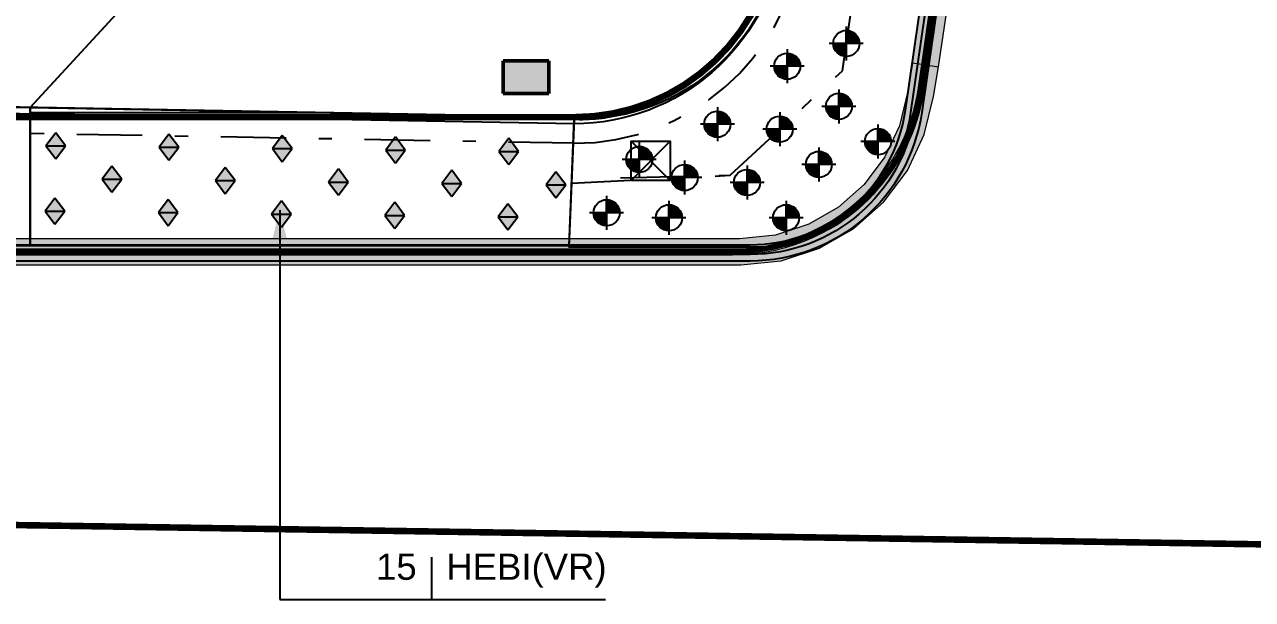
# Model space of a CAD drawing. Extents: x -14.2 to 52.3, y 2.5 to 90.9.
# Drawn here: x 35.89 to 45.28, y 3.27 to 7.66 of the extents above; entities that cross this region are included whole.
import ezdxf
from ezdxf.enums import TextEntityAlignment as Align

# ---------------------------------------------------------------- set-up
doc = ezdxf.new("R2010")
doc.units = 0
for name, pattern in [('DASHDOT', [1, 0.5, -0.25, 0, -0.25]), ('limpo_PINI-PSG-PE-0102-LAZ-R00$0$DAA_Traço Ponto', [10, 5, -2.5, 0, -2.5]), ('limpo_PINI-PSG-PE-0102-LAZ-R00$0$DASHDOT', [1, 0.5, -0.25, 0, -0.25]), ('limpo_PINI-PSG-PE-0102-LAZ-R00$0$HIDDEN', [0.375, 0.25, -0.125])]:
    doc.linetypes.add(name, pattern=pattern)
for name, color, linetype in [('A_htc_alv', 7, 'Continuous'), ('CONTROL', 15, 'DASHDOT'), ('FOR_CONTROL', 2, 'Continuous'), ('LEGENDA', 2, 'Continuous'), ('limpo_PINI-PSG-PE-0102-LAZ-R00$0$PA_EXTE_1', 1, 'Continuous'), ('limpo_PINI-PSG-PE-0102-LAZ-R00$0$PA_EXTE_3', 3, 'Continuous'), ('limpo_PINI-PSG-PE-0102-LAZ-R00$0$PA_LIMI_TER', 32, 'limpo_PINI-PSG-PE-0102-LAZ-R00$0$DASHDOT'), ('limpo_PINI-PSG-PE-0102-LAZ-R00$0$PA_PISO_1', 11, 'Continuous'), ('limpo_PINI-PSG-PE-0102-LAZ-R00$0$PA_PROJ_I', 2, 'limpo_PINI-PSG-PE-0102-LAZ-R00$0$DASHDOT'), ('limpo_PINI-PSG-PE-0102-LAZ-R00$0$PA_PROJ_S_AUX', 212, 'limpo_PINI-PSG-PE-0102-LAZ-R00$0$HIDDEN'), ('limpo_PINI-PSG-PE-0102-LAZ-R00$0$QUADROS', 1, 'Continuous'), ('limpo_PINI-PSG-PE-0102-LAZ-R00$0$XR_ARQT', 7, 'Continuous'), ('limpo_PINI-PSG-PE-0102-LAZ-R00$0$XR_ELET', 31, 'Continuous'), ('PLANTIO1', 2, 'Continuous'), ('XR_ARQT', 7, 'Continuous')]:
    doc.layers.add(name, color=color, linetype=linetype)
for name, color, linetype, lineweight in [('limpo_PINI-PSG-PE-0102-LAZ-R00$0$A-DETL', 1, 'Continuous', 5), ('limpo_PINI-PSG-PE-0102-LAZ-R00$0$A-FLOR-PATT', 8, 'Continuous', 5), ('limpo_PINI-PSG-PE-0102-LAZ-R00$0$A-GLAZ-CURT', 52, 'Continuous', 5), ('limpo_PINI-PSG-PE-0102-LAZ-R00$0$A-WALL', 1, 'Continuous', 5), ('limpo_PINI-PSG-PE-0102-LAZ-R00$0$S-BEAM', 12, 'Continuous', 5), ('limpo_PINI-PSG-PE-0102-LAZ-R00$0$S-COLS', 52, 'Continuous', 5)]:
    doc.layers.add(name, color=color, linetype=linetype, lineweight=lineweight)
doc.layers.add('PA_VEGE_AUX2', color=6, linetype='Continuous', plot=False)
doc.styles.add('R80', font='arial.ttf', dxfattribs={"height": 0.2})
pattern_1 = [(0, (0, 0), (0, 6.985), [5.08, -1.905]), (90, (0, 0), (-6.985, 4e-16), [5.08, -1.905])]

# ---------------------------------------------------------------- blocks, each defined once
blk = doc.blocks.new('limpo_PINI-PSG-PE-0102-LAZ-R00$0$PINI-EST-PE-1101-TQR-R20_rvt-1-5PPE_008_LAZER__P_A_0_09_')
at = {"layer": 'limpo_PINI-PSG-PE-0102-LAZ-R00$0$A-FLOR-PATT', "lineweight": 18}
h = blk.add_hatch(dxfattribs=at)
h.set_pattern_fill('FP_1', color=130, style=0, pattern_type=2)
h.set_pattern_definition([(0, (0, 0), (609.6, 152.4), [5.029, -452.171, 5.029, -452.171, -2438.4]), (0, (0, 0), (609.6, 152.4), [-914.4, 5.029, -909.371, 5.029, -452.171, -1066.8]), (0, (0, 0), (609.6, 152.4), [-2286, 5.029, -299.771, 5.029, -756.971]), (120, (228.6, 76.2), (-436.7823, 451.7291), [5.029, -452.171, 5.029, -452.171, -2438.4]), (120, (228.6, 76.2), (-436.7823, 451.7291), [-914.4, 5.029, -909.371, 5.029, -452.171, -1066.8]), (120, (228.6, 76.2), (-436.7823, 451.7291), [-2286, 5.029, -299.771, 5.029, -756.971]), (240, (304.8, 381), (-172.8177, -604.1291), [5.029, -452.171, 5.029, -452.171, -2438.4]), (240, (304.8, 381), (-172.8177, -604.1291), [-914.4, 5.029, -909.371, 5.029, -452.171, -1066.8]), (240, (304.8, 381), (-172.8177, -604.1291), [-2286, 5.029, -299.771, 5.029, -756.971])])
h.paths.add_polyline_path([(32958.1, -18100), (32958.1, -18099.8), (32600.3, -18100)])
h.paths.add_polyline_path([(28325, -18100), (28325, -18099.8), (22235, -18100)])
h.paths.add_polyline_path([(20070, -16820), (20180, -16820), (20180, -13900.1), (20080, -13900.1), (20080, -13910.1), (20076.3, -13914.9), (20070, -13915.1), (20070, -16740)])
h.paths.add_polyline_path([(13683.3, -15697.8), (13683.1, -15697.7), (13683.2, -15697.8)])
h.paths.add_polyline_path([(15195, -13820.1), (15195, -13820), (15176.6, -13820.1)])
at = {"layer": 'limpo_PINI-PSG-PE-0102-LAZ-R00$0$S-BEAM'}
h = blk.add_hatch(color=10, dxfattribs=at)
h.paths.add_polyline_path([(34442.3, -17011.8), (34479.1, -16785.5), (34397.4, -16772.3), (34371.4, -16951.9), (34363.1, -16995.6), (34371.4, -16997.3)])
h.paths.add_polyline_path([(34333.7, -16989.6), (34342.1, -16945.5), (34341.3, -16949.8), (34333.7, -16989.6)])
h.paths.add_polyline_path([(34319, -16986.6), (34326.9, -16945.5), (34353, -16765), (34281.7, -16753.5), (34246.2, -16971.7), (34317.1, -16986.2)])
h = blk.add_hatch(color=50, dxfattribs=at)
h.paths.add_polyline_path([(34370.3, -17302.4), (34442.3, -17011.8), (34363.1, -16995.6), (34346.3, -17083.6), (34309.4, -17212.4), (34286.1, -17272.5), (34346.3, -17293.9)])
h.paths.add_polyline_path([(34257.8, -17262.5), (34283, -17195.7), (34317.8, -17073.2), (34316.1, -17080.1), (34279.1, -17207.6), (34257.8, -17262.5)])
h.paths.add_polyline_path([(34243.7, -17257.5), (34267.4, -17195.7), (34302.5, -17073.2), (34319, -16986.6), (34246.2, -16971.7), (34180.9, -17235.3), (34233.5, -17253.9)])
h = blk.add_hatch(color=50, dxfattribs=at)
h.paths.add_polyline_path([(34241.6, -17576.8), (34370.3, -17302.4), (34286.1, -17272.5), (34261, -17337.4), (34201.5, -17457.5), (34158.7, -17527.1), (34205, -17554.9)])
h.paths.add_polyline_path([(34133, -17511.7), (34178.8, -17435.7), (34235.9, -17319.3), (34230.5, -17331.4), (34170.8, -17450.2), (34133, -17511.7)])
h.paths.add_polyline_path([(34120.2, -17504), (34162.1, -17435.7), (34219.8, -17319.3), (34243.7, -17257.5), (34180.9, -17235.3), (34069.2, -17473.4), (34119, -17503.3)])
h = blk.add_hatch(color=50, dxfattribs=at)
h.paths.add_polyline_path([(34059.9, -17819.7), (34241.6, -17576.8), (34158.7, -17527.1), (34131.4, -17571.7), (34051.2, -17679.1), (33986.1, -17751.8), (34051.2, -17811.8)])
h.paths.add_polyline_path([(33964.1, -17731.5), (34028, -17660.1), (34107.5, -17553.3), (34106.5, -17554.9), (34028, -17660.1), (33964.1, -17731.5)])
h.paths.add_polyline_path([(33953.1, -17721.4), (34016.4, -17650.6), (34094.1, -17546.5), (34120.2, -17504), (34069.2, -17473.4), (33912, -17683.5), (33953.1, -17721.4)])
h = blk.add_hatch(color=50, dxfattribs=at)
h.paths.add_polyline_path([(33832.7, -18020.8), (34059.9, -17819.7), (33986.1, -17751.8), (33963.8, -17776.8), (33868, -17866.4), (33774.4, -17939.6), (33824.1, -18008.9)])
h.paths.add_polyline_path([(33756.9, -17915.2), (33848.5, -17843.6), (33942.4, -17755.8), (33942.3, -17755.9), (33848.5, -17843.6), (33756.9, -17915.2)])
h.paths.add_polyline_path([(33748.1, -17903), (33838.8, -17832.2), (33931.6, -17745.4), (33953.1, -17721.4), (33912, -17683.5), (33715.5, -17857.5), (33747.3, -17901.9)])
h = blk.add_hatch(color=50, dxfattribs=at)
h.paths.add_polyline_path([(33569.4, -18171.8), (33832.7, -18020.8), (33774.4, -17939.6), (33764.7, -17947.2), (33647.1, -18022.5), (33530.2, -18083.4), (33551.1, -18130.6)])
h.paths.add_polyline_path([(33518, -18056), (33532.4, -18049.3), (33647.1, -17987.7), (33747.3, -17922.7), (33747.3, -17922.7), (33631.9, -17996.6), (33518, -18056)])
h.paths.add_polyline_path([(33511.9, -18042.3), (33526, -18035.7), (33639.5, -17974.7), (33738.6, -17910.5), (33748.1, -17903), (33715.5, -17857.5), (33487.8, -17988), (33510.5, -18039.1)])
h = blk.add_hatch(color=50, dxfattribs=at)
h.paths.add_polyline_path([(33275.7, -18267.5), (33569.4, -18171.8), (33530.2, -18083.4), (33412.7, -18132.3), (33285.2, -18172.3), (33256.8, -18178.7), (33261.2, -18199.3)])
h.paths.add_polyline_path([(33250.5, -18149.4), (33289.1, -18140.4), (33412.7, -18100.3), (33402.3, -18104.1), (33281.2, -18142.5), (33250.5, -18149.4)])
h.paths.add_polyline_path([(33247.4, -18134.8), (33289.1, -18124.6), (33407.5, -18086.2), (33511.9, -18042.3), (33487.8, -17988), (33233.8, -18070.8), (33245.8, -18127.2)])
h = blk.add_hatch(color=50, dxfattribs=at)
h.paths.add_polyline_path([(32600.3, -18300), (32968.7, -18300), (32964.4, -18219.8), (32904.2, -18222.5), (-4552.5, -18222.5), (-4561.3, -18300), (31654.2, -18300)])
h.paths.add_polyline_path([(32600.3, -18192.5), (32904.4, -18192.5), (32904.2, -18192.5), (31654.2, -18192.5)])
h.paths.add_polyline_path([(32904.2, -18177.5), (32962, -18174.9), (32958.1, -18100), (8741.9, -18100), (8741.9, -18148.3), (-2878.1, -18148.3), (-2878.1, -18100), (-4538.5, -18100), (-4547.3, -18177.5), (32600.3, -18177.5)])
h = blk.add_hatch(color=50, dxfattribs=at)
h.paths.add_polyline_path([(32968.7, -18300), (33275.7, -18267.5), (33256.8, -18178.7), (33157.2, -18200.4), (33032.5, -18216.8), (32964.4, -18219.8), (32967.6, -18280)])
h.paths.add_polyline_path([(32962.8, -18189.9), (33033.8, -18186.6), (33162.5, -18169.2), (33157.2, -18170.2), (33031.2, -18186.9), (32962.8, -18189.9)])
h.paths.add_polyline_path([(32962, -18174.9), (33033.8, -18171.5), (33162.5, -18153.9), (33247.4, -18134.8), (33233.8, -18070.8), (32958.1, -18100), (32961.9, -18171.9)])
at = {"layer": 'limpo_PINI-PSG-PE-0102-LAZ-R00$0$S-COLS'}
h = blk.add_hatch(color=10, dxfattribs=at)
h.paths.add_polyline_path([(34271.4, -16816.4), (34281.7, -16753.5), (34353, -16765), (34415.5, -16332), (34342.9, -16321.5), (34280.5, -16753.5)])
h.paths.add_polyline_path([(34478, -16785.4), (34540.9, -16350.1), (34460, -16338.4), (34397.4, -16772.3)])
for color, points in [(8, [(31500, -16990), (31500, -16740), (31150, -16740), (31150, -16990)]), (10, [(28925, -18100), (28925, -18099.8), (28581, -18100)])]:
    blk.add_hatch(color=color, dxfattribs=at).paths.add_polyline_path(points)
at = {"layer": 'limpo_PINI-PSG-PE-0102-LAZ-R00$0$S-BEAM', "color": 55, "lineweight": 18}
for p, q in [((34281.7, -16753.5), (34246.2, -16971.7)), ((34281.7, -16753.5), (34353, -16765)), ((34397.4, -16772.3), (34479.1, -16785.5)), ((34442.3, -17011.8), (34479.1, -16785.5)), ((34246.2, -16971.7), (34180.9, -17235.3)), ((34370.3, -17302.4), (34442.3, -17011.8)), ((34180.9, -17235.3), (34069.2, -17473.4)), ((34241.6, -17576.8), (34370.3, -17302.4)), ((34069.2, -17473.4), (33912, -17683.5)), ((34059.9, -17819.7), (34241.6, -17576.8)), ((33912, -17683.5), (33715.5, -17857.5)), ((33832.7, -18020.8), (34059.9, -17819.7)), ((33715.5, -17857.5), (33487.8, -17988)), ((33487.8, -17988), (33233.8, -18070.8)), ((33569.4, -18171.8), (33832.7, -18020.8)), ((32958.1, -18100), (8741.9, -18100)), ((33233.8, -18070.8), (32958.1, -18100)), ((33275.7, -18267.5), (33569.4, -18171.8)), ((-4561.3, -18300), (32968.7, -18300)), ((32968.7, -18300), (33275.7, -18267.5))]:
    blk.add_line(p, q, dxfattribs=at)
at = {"layer": 'limpo_PINI-PSG-PE-0102-LAZ-R00$0$S-COLS', "lineweight": 18}
blk.add_line((34554.9, -16253.2), (34478, -16785.4), dxfattribs=at)
blk.add_line((34554.9, -16253.2), (34478, -16785.4), dxfattribs=at)
at = {"layer": 'limpo_PINI-PSG-PE-0102-LAZ-R00$0$S-COLS', "color": 7, "lineweight": 50}
for p, q in [((31500, -16740), (31150, -16740)), ((31150, -16740), (31150, -16990)), ((31500, -16990), (31500, -16740)), ((31150, -16990), (31500, -16990))]:
    blk.add_line(p, q, dxfattribs=at)
blk = doc.blocks.new('limpo_PINI-PSG-PE-0102-LAZ-R00$0$Parede básica _ DAA_GDC_VID_INFTY - ___-2044032-5PPE_008_LAZER__P_A_0_09_')
at = {"layer": 'limpo_PINI-PSG-PE-0102-LAZ-R00$0$A-WALL'}
for p, q in [((34326.9, -16945.5), (34465.9, -15983.1)), ((34371.4, -16951.9), (34510.4, -15989.5)), ((34465.9, -15983.1), (34480.8, -15985.2)), ((34495.6, -15987.4), (34510.4, -15989.5)), ((34341.7, -16947.6), (34326.9, -16945.5)), ((34371.4, -16951.9), (34356.6, -16949.8))]:
    blk.add_line(p, q, dxfattribs=at)
blk = doc.blocks.new('limpo_PINI-PSG-PE-0102-LAZ-R00$0$Parede básica _ DAA_GDC_VID_INFTY - ___-2044349-5PPE_008_LAZER__P_A_0_09_')
at = {"layer": 'limpo_PINI-PSG-PE-0102-LAZ-R00$0$A-WALL'}
for p, q in [((26654.2, -18192.5), (26654.2, -18177.5)), ((26654.2, -18177.5), (27904.2, -18177.5)), ((26654.2, -18222.5), (26654.2, -18207.5)), ((27904.2, -18177.5), (27904.2, -18192.5)), ((27904.2, -18207.5), (27904.2, -18222.5)), ((26654.2, -18222.5), (27904.2, -18222.5))]:
    blk.add_line(p, q, dxfattribs=at)
blk = doc.blocks.new('limpo_PINI-PSG-PE-0102-LAZ-R00$0$Parede básica _ DAA_GDC_VID_INFTY - ___-2044350-5PPE_008_LAZER__P_A_0_09_')
at = {"layer": 'limpo_PINI-PSG-PE-0102-LAZ-R00$0$A-WALL'}
for p, q in [((27904.2, -18192.5), (27904.2, -18177.5)), ((27904.2, -18177.5), (29154.2, -18177.5)), ((27904.2, -18222.5), (27904.2, -18207.5)), ((29154.2, -18177.5), (29154.2, -18192.5)), ((29154.2, -18207.5), (29154.2, -18222.5)), ((27904.2, -18222.5), (29154.2, -18222.5))]:
    blk.add_line(p, q, dxfattribs=at)
blk = doc.blocks.new('limpo_PINI-PSG-PE-0102-LAZ-R00$0$Parede básica _ DAA_GDC_VID_INFTY - ___-2044351-5PPE_008_LAZER__P_A_0_09_')
at = {"layer": 'limpo_PINI-PSG-PE-0102-LAZ-R00$0$A-WALL'}
for p, q in [((29154.2, -18192.5), (29154.2, -18177.5)), ((29154.2, -18177.5), (30404.2, -18177.5)), ((29154.2, -18222.5), (29154.2, -18207.5)), ((30404.2, -18177.5), (30404.2, -18192.5)), ((30404.2, -18207.5), (30404.2, -18222.5)), ((29154.2, -18222.5), (30404.2, -18222.5))]:
    blk.add_line(p, q, dxfattribs=at)
blk = doc.blocks.new('limpo_PINI-PSG-PE-0102-LAZ-R00$0$Parede básica _ DAA_GDC_VID_INFTY - ___-2044352-5PPE_008_LAZER__P_A_0_09_')
at = {"layer": 'limpo_PINI-PSG-PE-0102-LAZ-R00$0$A-WALL'}
for p, q in [((30404.2, -18192.5), (30404.2, -18177.5)), ((30404.2, -18177.5), (31654.2, -18177.5)), ((30404.2, -18222.5), (30404.2, -18207.5)), ((31654.2, -18177.5), (31654.2, -18192.5)), ((31654.2, -18207.5), (31654.2, -18222.5)), ((30404.2, -18222.5), (31654.2, -18222.5))]:
    blk.add_line(p, q, dxfattribs=at)
blk = doc.blocks.new('limpo_PINI-PSG-PE-0102-LAZ-R00$0$Parede básica _ DAA_GDC_VID_INFTY - ___-2044353-5PPE_008_LAZER__P_A_0_09_')
at = {"layer": 'limpo_PINI-PSG-PE-0102-LAZ-R00$0$A-WALL'}
for p, q in [((31654.2, -18192.5), (31654.2, -18177.5)), ((31654.2, -18177.5), (32904.2, -18177.5)), ((31654.2, -18222.5), (31654.2, -18207.5)), ((31654.2, -18222.5), (32904.2, -18222.5))]:
    blk.add_line(p, q, dxfattribs=at)
blk = doc.blocks.new('limpo_PINI-PSG-PE-0102-LAZ-R00$0$Parede básica _ DAA_GDC_VID_INFTY - ___-2045044-5PPE_008_LAZER__P_A_0_09_')
at = {"layer": 'limpo_PINI-PSG-PE-0102-LAZ-R00$0$A-WALL'}
for p, q in [((34016.4, -17650.6), (34028, -17660.1)), ((34039.6, -17669.6), (34051.2, -17679.1))]:
    blk.add_line(p, q, dxfattribs=at)
for radius in [1437.5, 1482.5]:
    blk.add_arc((32904.2, -16740), radius, 270, 320.69183, dxfattribs=at)
blk = doc.blocks.new('limpo_PINI-PSG-PE-0102-LAZ-R00$0$Parede básica _ DAA_GDC_VID_INFTY - ___-2045043-5PPE_008_LAZER__P_A_0_09_')
at = {"layer": 'limpo_PINI-PSG-PE-0102-LAZ-R00$0$A-WALL'}
for p, q in [((34028, -17660.1), (34016.4, -17650.6)), ((34051.2, -17679.1), (34039.6, -17669.6))]:
    blk.add_line(p, q, dxfattribs=at)
for radius in [1437.5, 1482.5]:
    blk.add_arc((32904.2, -16740), radius, 320.69183, 351.78083, dxfattribs=at)
blk = doc.blocks.new('limpo_PINI-PSG-PE-0102-LAZ-R00$0$A$C745163c0')
at = {"layer": 'limpo_PINI-PSG-PE-0102-LAZ-R00$0$A-DETL', "color": 1, "linetype": 'limpo_PINI-PSG-PE-0102-LAZ-R00$0$DAA_Traço Ponto'}
blk.add_line((8785.5, -14655), (26013.6, -14655), dxfattribs=at)
at = {"layer": 'limpo_PINI-PSG-PE-0102-LAZ-R00$0$A-DETL', "linetype": 'limpo_PINI-PSG-PE-0102-LAZ-R00$0$DAA_Traço Ponto'}
blk.add_arc((26013.6, -13095), 1560, 270, 351.78083, dxfattribs=at)
at = {"layer": 'limpo_PINI-PSG-PE-0102-LAZ-R00$0$A-WALL', "color": 170, "lineweight": 40}
for p, q in [((29694.3, -7284.4), (28661.7, -14432.6)), ((28676.6, -14434.8), (29709.1, -7286.6)), ((28359.6, -15154.6), (28348, -15145.1)), ((25974.2, -15677.5), (13474.2, -15677.5)), ((22224.2, -15692.5), (22224.2, -15677.5)), ((23474.2, -15692.5), (23474.2, -15677.5)), ((24724.2, -15692.5), (24724.2, -15677.5)), ((25974.2, -15692.5), (25974.2, -15677.5)), ((27224.2, -15677.5), (25974.2, -15677.5)), ((19724.2, -15692.5), (25974.2, -15692.5)), ((25974.2, -15692.5), (27224.2, -15692.5))]:
    blk.add_line(p, q, dxfattribs=at)
for radius, start, end in [(1452.5, 320.69183, 351.78083), (1467.5, 320.69183, 351.78083), (1452.5, 270, 320.69183), (1467.5, 270, 320.69183)]:
    blk.add_arc((27224.2, -14225), radius, start, end, dxfattribs=at)
at = {"lineweight": 5}
blk.add_blockref('limpo_PINI-PSG-PE-0102-LAZ-R00$0$PINI-EST-PE-1101-TQR-R20_rvt-1-5PPE_008_LAZER__P_A_0_09_', (-5680, 2515), dxfattribs=at)
at = {"layer": 'limpo_PINI-PSG-PE-0102-LAZ-R00$0$A-GLAZ-CURT'}
for name in ['limpo_PINI-PSG-PE-0102-LAZ-R00$0$Parede básica _ DAA_GDC_VID_INFTY - ___-2044032-5PPE_008_LAZER__P_A_0_09_', 'limpo_PINI-PSG-PE-0102-LAZ-R00$0$Parede básica _ DAA_GDC_VID_INFTY - ___-2045043-5PPE_008_LAZER__P_A_0_09_', 'limpo_PINI-PSG-PE-0102-LAZ-R00$0$Parede básica _ DAA_GDC_VID_INFTY - ___-2045044-5PPE_008_LAZER__P_A_0_09_', 'limpo_PINI-PSG-PE-0102-LAZ-R00$0$Parede básica _ DAA_GDC_VID_INFTY - ___-2044349-5PPE_008_LAZER__P_A_0_09_', 'limpo_PINI-PSG-PE-0102-LAZ-R00$0$Parede básica _ DAA_GDC_VID_INFTY - ___-2044350-5PPE_008_LAZER__P_A_0_09_', 'limpo_PINI-PSG-PE-0102-LAZ-R00$0$Parede básica _ DAA_GDC_VID_INFTY - ___-2044351-5PPE_008_LAZER__P_A_0_09_', 'limpo_PINI-PSG-PE-0102-LAZ-R00$0$Parede básica _ DAA_GDC_VID_INFTY - ___-2044352-5PPE_008_LAZER__P_A_0_09_', 'limpo_PINI-PSG-PE-0102-LAZ-R00$0$Parede básica _ DAA_GDC_VID_INFTY - ___-2044353-5PPE_008_LAZER__P_A_0_09_']:
    blk.add_blockref(name, (-5680, 2515), dxfattribs=at)
blk = doc.blocks.new('*U465', base_point=(68.129, -63.0771))
for p, q in [((68.279, -62.9271), (67.979, -63.2271)), ((67.979, -62.9271), (68.279, -63.2271))]:
    blk.add_line(p, q)
blk.add_lwpolyline([(67.979, -63.2271), (67.979, -62.9271), (68.279, -62.9271), (68.279, -63.2271)], close=True)
blk = doc.blocks.new('limpo_PINI-PSG-PE-0102-LAZ-R00$0$A$Cf52f6f8c')
at = {"layer": 'limpo_PINI-PSG-PE-0102-LAZ-R00$0$QUADROS'}
blk.add_blockref('*U465', (28.5992, -14.9882), dxfattribs=at)
blk = doc.blocks.new('limpo_PINI-PSG-PE-0102-LAZ-R00')
at = {"layer": 'limpo_PINI-PSG-PE-0102-LAZ-R00$0$XR_ARQT', "xscale": 0.001000000000038553, "yscale": 0.001000000000038553, "zscale": 0.001000000000038553}
blk.add_blockref('limpo_PINI-PSG-PE-0102-LAZ-R00$0$A$C745163c0', (14.124, 21.592), dxfattribs=at)
at = {"layer": 'limpo_PINI-PSG-PE-0102-LAZ-R00$0$PA_EXTE_1'}
for points in [[(-6.7966, 42.7351), (46.7943, 42.7351, -0.456882), (47.7939, 41.5807), (42.795, 6.9729, -0.372795), (41.4836, 5.8373), (17.2608, 5.8373)], [(-6.7966, 42.6851), (46.7943, 42.6851, -0.456882), (47.7444, 41.5878), (42.7455, 6.98, -0.372795), (41.4836, 5.8873), (17.2608, 5.8873)]]:
    blk.add_lwpolyline(points, format="xyb", dxfattribs=at)
at = {"layer": 'limpo_PINI-PSG-PE-0102-LAZ-R00$0$PA_EXTE_3'}
blk.add_lwpolyline([(42.6713, 6.9908), (47.5777, 40.9584), (47.6691, 41.6297, 0.389373), (46.988, 42.5886), (44.4259, 24.8518), (44.2284, 24.8841), (42.3783, 14.1273), (42.5265, 14.1233), (41.6816, 8.274, -0.372795), (40.1376, 6.937), (32.6429, 7.072), (16.4228, 7.072), (16.4228, 5.9623), (41.4808, 5.9623, 0.373473)], format="xyb", close=True, dxfattribs=at)
blk.add_lwpolyline([(42.5265, 14.1233), (42.5768, 14.1219), (41.7311, 8.2669, -0.372875), (40.1371, 6.887), (32.6425, 7.022), (16.4228, 7.022)], format="xyb", dxfattribs=at)
at = {"layer": 'limpo_PINI-PSG-PE-0102-LAZ-R00$0$PA_LIMI_TER', "const_width": 0.05, "flags": 128}
blk.add_lwpolyline([(0.497, 4.3656), (45.4757, 3.6703), (49.0775, 28.9574), (49.7292, 28.8892), (52.343, 53.3573), (-10.2567, 53.1342), (-13.3808, 28.5112), (2.9231, 25.6622)], close=True, dxfattribs=at)
at = {"layer": 'limpo_PINI-PSG-PE-0102-LAZ-R00$0$PA_PISO_1'}
for points in [[(42.5281, 14.1232), (39.4529, 14.1268), (38.5132, 14.1268, 0.092241), (38.1535, 14.0599), (39.4201, 11.7534, -0.322187), (39.279, 10.5944), (35.9778, 7.0119), (40.1376, 6.937, 0.372795), (41.6816, 8.274)], [(39.279, 10.5944, 0.322187), (39.4201, 11.7534), (38.1535, 14.0599, 0.092241), (37.842, 13.8681), (37.6376, 13.683), (37.0426, 13.1443, -0.042904), (36.7699, 12.9369), (35.6875, 10.3189, -0.377609), (34.5011, 9.736), (32.6429, 10.2411), (32.6427, 7.077), (35.9778, 7.0119)]]:
    blk.add_lwpolyline(points, format="xyb", close=True, dxfattribs=at)
at = {"layer": 'limpo_PINI-PSG-PE-0102-LAZ-R00$0$PA_PROJ_I'}
blk.add_lwpolyline([(42.5281, 14.1232), (42.7277, 14.1178), (41.8795, 8.2454, -0.373095), (40.1357, 6.737), (32.6411, 6.872), (16.4228, 6.872)], format="xyb", dxfattribs=at)
at = {"layer": 'limpo_PINI-PSG-PE-0102-LAZ-R00$0$PA_PROJ_S_AUX'}
blk.add_lwpolyline([(13.4339, 14.5672, 0.05, 0.05, 0), (21.6408, 14.562, 0.05, 0.05, -0.549162), (23.414, 11.7696, 0.05, 0.05, 0), (21.8955, 8.5327, 0.05, 0.05, 0.549369), (22.9095, 6.937, 0.05, 0.05, 0), (40.1376, 6.937, 0.05, 0.05, 0.372795), (41.6816, 8.274, 0.05, 0.05, 0), (43.4609, 19.7869, 0.05, 0.05, 0), (45.7356, 25.1364, 0.05, 0.05, 0.034181), (46.3603, 27.2114, 0.05, 0.05, 0.368315), (45.1626, 29.4847, 0.05, 0.05, 0.076494), (21.8264, 33.4515, 0.05, 0.05, 0.105248), (19.4187, 32.939, 0.05, 0.05, 0), (10.8328, 28.7025, 0.05, 0.05, 0.246748), (10.329, 27.7438, 0.05, 0.05, 0), (10.329, 27.565, 0, 0, 0)], format="xyseb", dxfattribs=at)
at = {"layer": 'limpo_PINI-PSG-PE-0102-LAZ-R00$0$XR_ELET'}
blk.add_blockref('limpo_PINI-PSG-PE-0102-LAZ-R00$0$A$Cf52f6f8c', (12.124, 21.592), dxfattribs=at)
blk = doc.blocks.new('PL59')
at = {"layer": 'PLANTIO1'}
for p, q in [((0, 0.13), (0, -0.13)), ((0, -0.1), (0, 0.1)), ((0.13, 0), (-0.13, 0)), ((0.1, 0), (-0.1, 0))]:
    blk.add_line(p, q, dxfattribs=at)
at = {"layer": 'PLANTIO1', "const_width": 0.1}
for points in [[(0.05, 0, 0.414214), (0, 0.05, 1)], [(-0.05, 0, 0.414214), (0, -0.05, 1)]]:
    blk.add_lwpolyline(points, format="xyb", dxfattribs=at)
at = {"layer": 'PLANTIO1'}
blk.add_lwpolyline([(-0.05, 0, 0.1, 0.1, 1), (-0.05, 0, 0, 0, 0)], format="xyseb", dxfattribs=at)
blk.add_circle((0, 0), 0.1, dxfattribs=at)
blk = doc.blocks.new('PL52')
at = {"layer": 'PLANTIO1'}
for p, q in [((0, 0.1), (-0.075, 0)), ((0.075, 0), (0, 0.1)), ((-0.075, 0), (0, -0.1)), ((-0.075, 0), (0.075, 0)), ((0, -0.1), (0.075, 0))]:
    blk.add_line(p, q, dxfattribs=at)
blk.add_lwpolyline([(-0.1068, -0.0181, 0.1, 0.1, 1), (-0.1068, -0.0181, 0, 0, 0)], format="xyseb", dxfattribs=at)
for points in [[(0, 0.1), (-0.075, 0), (0.075, 0)], [(-0.075, 0), (0.075, 0), (0, -0.1)]]:
    blk.add_solid(points, dxfattribs=at)
blk = doc.blocks.new('SETA')
blk.add_solid([(0, 0), (0.2338, -0.0585), (0.2338, 0.0585)])

msp = doc.modelspace()

# ---------------------------------------------------------------- hatches: boundary and pattern name
at = {"layer": 'A_htc_alv'}
h = msp.add_hatch(dxfattribs=at)
h.set_pattern_fill('ANGLE', color=256)
h.set_pattern_definition(pattern_1)
edge = h.paths.add_edge_path()
edge.add_line((40.096, 6.9378), (40.1376, 6.937))
edge.add_arc((40.1376, 8.497), 1.56, 270, 277.22976)
edge.add_line((40.3339, 6.9494), (35.9361, 7.0286))
edge.add_line((35.9361, 7.0286), (35.9361, 5.9732))
edge.add_line((35.9361, 5.9732), (40.0568, 5.9732))
edge.add_line((40.0568, 5.9732), (40.096, 6.9378))
h = msp.add_hatch(dxfattribs=at)
h.set_pattern_fill('ANGLE', color=256)
h.set_pattern_definition(pattern_1)
edge = h.paths.add_edge_path()
edge.add_line((40.096, 6.9378), (40.1376, 6.937))
edge.add_arc((40.1376, 8.497), 1.56, 270, 277.22976)
edge.add_line((40.3339, 6.9494), (35.9361, 7.0286))
edge.add_line((35.9361, 7.0286), (35.9361, 5.9732))
edge.add_line((35.9361, 5.9732), (40.0568, 5.9732))
edge.add_line((40.0568, 5.9732), (40.096, 6.9378))
h = msp.add_hatch(dxfattribs=at)
h.set_pattern_fill('ANGLE', color=256)
h.set_pattern_definition(pattern_1)
edge = h.paths.add_edge_path()
edge.add_line((40.096, 6.9378), (40.1376, 6.937))
edge.add_arc((40.1376, 8.497), 1.56, 270, 277.22976)
edge.add_line((40.3339, 6.9494), (35.9361, 7.0286))
edge.add_line((35.9361, 7.0286), (35.9361, 5.9732))
edge.add_line((35.9361, 5.9732), (40.0568, 5.9732))
edge.add_line((40.0568, 5.9732), (40.096, 6.9378))

# ---------------------------------------------------------------- linework, layer by layer
at = {"layer": 'CONTROL'}
for points in [[(40.0762, 6.45), (41.2896, 6.5098), (42.1468, 7.3084), (42.5704, 10.2411)], [(40.4517, 6.4906), (41.2896, 6.5098), (42.1468, 7.3084), (42.5704, 10.2411)]]:
    msp.add_lwpolyline(points, dxfattribs=at)
at = {"layer": 'FOR_CONTROL'}
for points in [[(43.1291, 10.1604), (41.9781, 10.3266), (41.6816, 8.274, -0.372795), (40.1376, 6.937), (40.096, 6.9378), (40.0564, 5.9623), (41.4836, 5.9623, 0.372795), (42.6713, 6.9908)], [(42.6713, 6.9908), (43.1291, 10.1604), (41.9781, 10.3266), (41.6816, 8.274, -0.372795), (40.1376, 6.937), (40.096, 6.9378), (40.0564, 5.9623), (41.4836, 5.9623, 0.372795)], [(40.096, 6.9378), (40.1376, 6.937, 0.031556), (40.3339, 6.9494), (35.9361, 7.0286), (35.9361, 5.9732), (40.0568, 5.9732)]]:
    msp.add_lwpolyline(points, format="xyb", close=True, dxfattribs=at)
msp.add_lwpolyline([(35.9361, 7.0286), (32.6429, 7.072), (32.4393, 7.072), (32.4393, 5.9623), (35.9361, 5.9732)], close=True, dxfattribs=at)
msp.add_lwpolyline([(35.9361, 7.0286), (32.6429, 7.072), (32.4393, 7.072), (32.4393, 5.9623), (35.9361, 5.9732)], close=True, dxfattribs=at)
at = {"layer": 'LEGENDA'}
for p, q in [((37.8451, 6.2425), (37.8451, 3.2672)), ((39.0053, 3.5912), (39.0053, 3.2672)), ((37.8451, 3.2672), (38.3493, 3.2672)), ((38.3493, 3.2672), (40.3348, 3.2672))]:
    msp.add_line(p, q, dxfattribs=at)
at = {"layer": 'PA_VEGE_AUX2'}
for points in [[(35.9361, 7.029), (35.9361, 5.9732)], [(40.096, 6.9378), (40.0564, 5.9623)]]:
    msp.add_lwpolyline(points, dxfattribs=at)

# ---------------------------------------------------------------- block references
at = {"layer": 'LEGENDA', "rotation": 270}
msp.add_blockref('SETA', (37.8451, 6.2425), dxfattribs=at)
at = {"layer": 'PLANTIO1'}
for name, p in [('PL59', (42.177, 7.5179)), ('PL59', (41.7251, 7.3434)), ('PL59', (42.12, 7.0368)), ('PL59', (41.1912, 6.9003)), ('PL59', (41.668, 6.8623)), ('PL59', (42.419, 6.7669)), ('PL52', (36.1323, 6.7351)), ('PL52', (36.9983, 6.7244)), ('PL52', (37.8642, 6.7137)), ('PL52', (38.7302, 6.703)), ('PL52', (39.5961, 6.6924)), ('PL59', (40.5944, 6.6306)), ('PL59', (41.967, 6.5925)), ('PL52', (36.5622, 6.4797)), ('PL59', (40.9411, 6.4926)), ('PL59', (41.4179, 6.4547)), ('PL52', (37.4282, 6.4691)), ('PL52', (38.2941, 6.4584)), ('PL52', (39.1601, 6.4477)), ('PL52', (39.9569, 6.437)), ('PL52', (36.1261, 6.2351)), ('PL52', (36.9921, 6.2244)), ('PL52', (37.8581, 6.2137)), ('PL52', (38.724, 6.2031)), ('PL52', (39.59, 6.1924)), ('PL59', (40.3443, 6.223)), ('PL59', (40.8211, 6.185)), ('PL59', (41.7169, 6.1848))]:
    msp.add_blockref(name, p, dxfattribs=at)

# ---------------------------------------------------------------- texts
at = {"layer": 'LEGENDA', "style": 'R80'}
msp.add_text('15', height=0.2, dxfattribs=at).set_placement((38.8921, 3.3572), align=Align.BOTTOM_RIGHT)
msp.add_text('HEBI(VR)', height=0.2, dxfattribs=at).set_placement((39.1185, 3.3572), align=Align.BOTTOM_LEFT)

# ---------------------------------------------------------------- next in the draw order: block references
at = {"layer": 'XR_ARQT'}
msp.add_blockref('limpo_PINI-PSG-PE-0102-LAZ-R00', (-0.0418, 0.017), dxfattribs=at)

doc.saveas('drawing.dxf')
